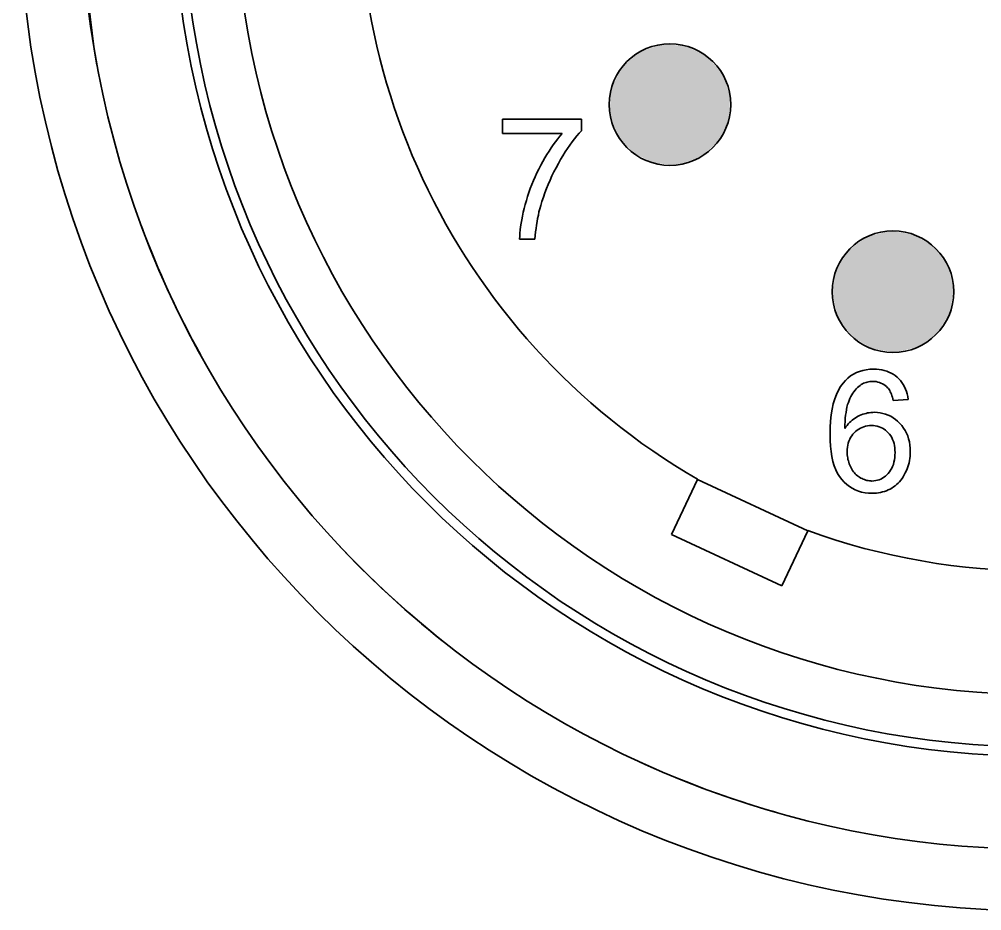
# Model space of a CAD drawing. Extents: x 23 to 417, y 3 to 294.
# Drawn here: x 357.6 to 367.88, y 87.54 to 97.07 of the extents above; entities that cross this region are included whole.
import ezdxf

# ---------------------------------------------------------------- set-up
doc = ezdxf.new("R2010")
doc.units = 0
doc.layers.get('0').update_dxf_attribs({"lineweight": 13})

# ---------------------------------------------------------------- blocks, each defined once
blk = doc.blocks.new('BLOCK2370')
at = {"color": 7, "lineweight": 5}
for points in [[(133.303, 26.603), (132.549, 27.631), (133.046, 27.653), (132.796, 27.691)], [(133.303, 26.603), (132.213, 27.264), (132.549, 27.631), (132.345, 27.481)], [(133.303, 26.603), (133.046, 27.653), (133.413, 27.316), (133.263, 27.521)], [(133.303, 26.603), (133.413, 27.316), (133.435, 26.819), (133.473, 27.07)], [(133.303, 26.603), (132.235, 26.767), (132.213, 27.264), (132.175, 27.013)], [(133.303, 26.603), (132.602, 26.431), (132.235, 26.767), (132.385, 26.562)], [(133.303, 26.603), (133.099, 26.453), (132.602, 26.431), (132.852, 26.392)]]:
    blk.add_solid(points, dxfattribs=at)
blk = doc.blocks.new('BLOCK2372')
at = {"color": 7, "lineweight": 5}
for points in [[(130.525, 28.398), (130.115, 29.605), (130.608, 29.67), (130.355, 29.687)], [(130.525, 28.398), (130.608, 29.67), (131.003, 29.367), (130.836, 29.558)], [(130.525, 28.398), (129.812, 29.211), (130.115, 29.605), (129.924, 29.438)], [(130.525, 28.398), (131.003, 29.367), (131.068, 28.874), (131.084, 29.127)], [(130.525, 28.398), (129.877, 28.717), (129.812, 29.211), (129.795, 28.957)], [(130.525, 28.398), (131.068, 28.874), (130.765, 28.479), (130.956, 28.647)], [(130.525, 28.398), (130.272, 28.414), (129.877, 28.717), (130.044, 28.527)]]:
    blk.add_solid(points, dxfattribs=at)

msp = doc.modelspace()

# ---------------------------------------------------------------- linework, layer by layer
at = {"color": 7, "lineweight": 35, "ltscale": 0.003835}
msp.add_line((362.763, 95.851), (362.763, 96.004), dxfattribs=at)
at = {"color": 7, "lineweight": 35, "ltscale": 0.021039}
msp.add_line((362.763, 96.004), (363.605, 96.004), dxfattribs=at)
at = {"color": 7, "lineweight": 35, "ltscale": 0.003104}
msp.add_line((363.605, 96.004), (363.605, 95.88), dxfattribs=at)
at = {"color": 7, "lineweight": 35, "ltscale": 0.015918}
msp.add_line((363.4, 95.851), (362.763, 95.851), dxfattribs=at)
at = {"color": 7, "lineweight": 35, "ltscale": 0.000970642}
msp.add_line((363.328, 95.762), (363.352, 95.793), dxfattribs=at)
at = {"color": 7, "lineweight": 35, "ltscale": 0.000950389}
msp.add_line((363.352, 95.793), (363.376, 95.823), dxfattribs=at)
at = {"color": 7, "lineweight": 35, "ltscale": 0.00093038}
msp.add_line((363.376, 95.823), (363.4, 95.851), dxfattribs=at)
at = {"color": 7, "lineweight": 35, "ltscale": 0.00102}
msp.add_line((363.53, 95.793), (363.506, 95.761), dxfattribs=at)
at = {"color": 7, "lineweight": 35, "ltscale": 0.000986642}
msp.add_line((363.555, 95.824), (363.53, 95.793), dxfattribs=at)
at = {"color": 7, "lineweight": 35, "ltscale": 0.00095401}
msp.add_line((363.58, 95.853), (363.555, 95.824), dxfattribs=at)
at = {"color": 7, "lineweight": 35, "ltscale": 0.000921884}
msp.add_line((363.605, 95.88), (363.58, 95.853), dxfattribs=at)
at = {"color": 7, "lineweight": 35, "ltscale": 0.001036}
msp.add_line((363.259, 95.662), (363.282, 95.697), dxfattribs=at)
at = {"color": 7, "lineweight": 35, "ltscale": 0.001014}
msp.add_line((363.282, 95.697), (363.305, 95.73), dxfattribs=at)
at = {"color": 7, "lineweight": 35, "ltscale": 0.000992328}
msp.add_line((363.305, 95.73), (363.328, 95.762), dxfattribs=at)
at = {"color": 7, "lineweight": 35, "ltscale": 0.001125}
for p, q in [((363.456, 95.69), (363.432, 95.653)), ((363.059, 95.263), (363.075, 95.305))]:
    msp.add_line(p, q, dxfattribs=at)
at = {"color": 7, "lineweight": 35, "ltscale": 0.00109}
msp.add_line((363.481, 95.726), (363.456, 95.69), dxfattribs=at)
at = {"color": 7, "lineweight": 35, "ltscale": 0.001055}
msp.add_line((363.506, 95.761), (363.481, 95.726), dxfattribs=at)
at = {"color": 7, "lineweight": 35, "ltscale": 0.001107}
msp.add_line((363.192, 95.551), (363.214, 95.589), dxfattribs=at)
at = {"color": 7, "lineweight": 35, "ltscale": 0.001083}
msp.add_line((363.214, 95.589), (363.236, 95.626), dxfattribs=at)
at = {"color": 7, "lineweight": 35, "ltscale": 0.00106}
msp.add_line((363.236, 95.626), (363.259, 95.662), dxfattribs=at)
at = {"color": 7, "lineweight": 35, "ltscale": 0.001198}
msp.add_line((363.407, 95.613), (363.383, 95.572), dxfattribs=at)
at = {"color": 7, "lineweight": 35, "ltscale": 0.001161}
msp.add_line((363.432, 95.653), (363.407, 95.613), dxfattribs=at)
at = {"color": 7, "lineweight": 35, "ltscale": 0.001141}
msp.add_line((363.15, 95.47), (363.171, 95.511), dxfattribs=at)
at = {"color": 7, "lineweight": 35, "ltscale": 0.001131}
msp.add_line((363.171, 95.511), (363.192, 95.551), dxfattribs=at)
at = {"color": 7, "lineweight": 35, "ltscale": 0.001242}
msp.add_line((363.335, 95.485), (363.312, 95.441), dxfattribs=at)
at = {"color": 7, "lineweight": 35, "ltscale": 0.001249}
msp.add_line((363.359, 95.529), (363.335, 95.485), dxfattribs=at)
at = {"color": 7, "lineweight": 35, "ltscale": 0.001235}
for p, q in [((363.383, 95.572), (363.359, 95.529)), ((363.312, 95.441), (363.29, 95.397))]:
    msp.add_line(p, q, dxfattribs=at)
at = {"color": 7, "lineweight": 35, "ltscale": 0.00113}
msp.add_line((363.092, 95.347), (363.11, 95.389), dxfattribs=at)
at = {"color": 7, "lineweight": 35, "ltscale": 0.001133}
msp.add_line((363.11, 95.389), (363.129, 95.43), dxfattribs=at)
at = {"color": 7, "lineweight": 35, "ltscale": 0.001136}
msp.add_line((363.129, 95.43), (363.15, 95.47), dxfattribs=at)
at = {"color": 7, "lineweight": 35, "ltscale": 0.001229}
for p, q in [((363.29, 95.397), (363.27, 95.352)), ((366.331, 93.061), (366.352, 93.105))]:
    msp.add_line(p, q, dxfattribs=at)
at = {"color": 7, "lineweight": 35, "ltscale": 0.001127}
msp.add_line((363.075, 95.305), (363.092, 95.347), dxfattribs=at)
at = {"color": 7, "lineweight": 35, "ltscale": 0.001218}
msp.add_line((363.25, 95.307), (363.232, 95.262), dxfattribs=at)
at = {"color": 7, "lineweight": 35, "ltscale": 0.001223}
msp.add_line((363.27, 95.352), (363.25, 95.307), dxfattribs=at)
at = {"color": 7, "lineweight": 35, "ltscale": 0.001123}
for p, q in [((363.017, 95.135), (363.03, 95.178)), ((363.03, 95.178), (363.044, 95.221))]:
    msp.add_line(p, q, dxfattribs=at)
at = {"color": 7, "lineweight": 35, "ltscale": 0.001124}
for p, q in [((363.044, 95.221), (363.059, 95.263)), ((363.005, 95.092), (363.017, 95.135))]:
    msp.add_line(p, q, dxfattribs=at)
at = {"color": 7, "lineweight": 35, "ltscale": 0.00121}
msp.add_line((363.215, 95.216), (363.199, 95.171), dxfattribs=at)
at = {"color": 7, "lineweight": 35, "ltscale": 0.001214}
msp.add_line((363.232, 95.262), (363.215, 95.216), dxfattribs=at)
at = {"color": 7, "lineweight": 35, "ltscale": 0.001105}
msp.add_line((362.994, 95.049), (363.005, 95.092), dxfattribs=at)
at = {"color": 7, "lineweight": 35, "ltscale": 0.000855488}
msp.add_line((363.17, 95.079), (363.161, 95.046), dxfattribs=at)
at = {"color": 7, "lineweight": 35, "ltscale": 0.001205}
msp.add_line((363.184, 95.125), (363.17, 95.079), dxfattribs=at)
at = {"color": 7, "lineweight": 35, "ltscale": 0.001207}
msp.add_line((363.199, 95.171), (363.184, 95.125), dxfattribs=at)
at = {"color": 7, "lineweight": 35, "ltscale": 0.000993072}
msp.add_line((362.968, 94.928), (362.976, 94.967), dxfattribs=at)
at = {"color": 7, "lineweight": 35, "ltscale": 0.00103}
msp.add_line((362.976, 94.967), (362.984, 95.008), dxfattribs=at)
at = {"color": 7, "lineweight": 35, "ltscale": 0.001067}
msp.add_line((362.984, 95.008), (362.994, 95.049), dxfattribs=at)
at = {"color": 7, "lineweight": 35, "ltscale": 0.000888438}
msp.add_line((363.145, 94.978), (363.137, 94.943), dxfattribs=at)
at = {"color": 7, "lineweight": 35, "ltscale": 0.000876738}
msp.add_line((363.152, 95.012), (363.145, 94.978), dxfattribs=at)
at = {"color": 7, "lineweight": 35, "ltscale": 0.000865755}
msp.add_line((363.161, 95.046), (363.152, 95.012), dxfattribs=at)
at = {"color": 7, "lineweight": 35, "ltscale": 0.000920748}
msp.add_line((362.956, 94.854), (362.961, 94.891), dxfattribs=at)
at = {"color": 7, "lineweight": 35, "ltscale": 0.000956997}
msp.add_line((362.961, 94.891), (362.968, 94.928), dxfattribs=at)
at = {"color": 7, "lineweight": 35, "ltscale": 0.000925668}
msp.add_line((363.125, 94.872), (363.12, 94.835), dxfattribs=at)
at = {"color": 7, "lineweight": 35, "ltscale": 0.000912626}
msp.add_line((363.131, 94.908), (363.125, 94.872), dxfattribs=at)
at = {"color": 7, "lineweight": 35, "ltscale": 0.000900354}
msp.add_line((363.137, 94.943), (363.131, 94.908), dxfattribs=at)
at = {"color": 7, "lineweight": 35, "ltscale": 0.0008166}
msp.add_line((362.946, 94.753), (362.948, 94.785), dxfattribs=at)
at = {"color": 7, "lineweight": 35, "ltscale": 0.000850909}
msp.add_line((362.948, 94.785), (362.951, 94.819), dxfattribs=at)
at = {"color": 7, "lineweight": 35, "ltscale": 0.000885607}
msp.add_line((362.951, 94.819), (362.956, 94.854), dxfattribs=at)
at = {"color": 7, "lineweight": 35, "ltscale": 0.000952145}
msp.add_line((363.116, 94.798), (363.112, 94.76), dxfattribs=at)
at = {"color": 7, "lineweight": 35, "ltscale": 0.000938807}
msp.add_line((363.12, 94.835), (363.116, 94.798), dxfattribs=at)
at = {"color": 7, "lineweight": 35, "ltscale": 0.000783547}
msp.add_line((362.945, 94.721), (362.946, 94.753), dxfattribs=at)
at = {"color": 7, "lineweight": 35, "ltscale": 0.004101}
msp.add_line((363.109, 94.721), (362.945, 94.721), dxfattribs=at)
at = {"color": 7, "lineweight": 35, "ltscale": 0.000966017}
msp.add_line((363.112, 94.76), (363.109, 94.721), dxfattribs=at)
at = {"color": 7, "lineweight": 35, "ltscale": 0.000942026}
msp.add_line((366.613, 93.317), (366.65, 93.325), dxfattribs=at)
at = {"color": 7, "lineweight": 35, "ltscale": 0.000971455}
msp.add_line((366.65, 93.325), (366.689, 93.329), dxfattribs=at)
at = {"color": 7, "lineweight": 35, "ltscale": 0.001008}
msp.add_line((366.689, 93.329), (366.729, 93.331), dxfattribs=at)
at = {"color": 7, "lineweight": 35, "ltscale": 0.000754074}
msp.add_line((366.729, 93.331), (366.759, 93.33), dxfattribs=at)
at = {"color": 7, "lineweight": 35, "ltscale": 0.000727904}
msp.add_line((366.759, 93.33), (366.788, 93.327), dxfattribs=at)
at = {"color": 7, "lineweight": 35, "ltscale": 0.000706473}
msp.add_line((366.788, 93.327), (366.816, 93.323), dxfattribs=at)
at = {"color": 7, "lineweight": 35, "ltscale": 0.000686234}
msp.add_line((366.816, 93.323), (366.843, 93.317), dxfattribs=at)
at = {"color": 7, "lineweight": 35, "ltscale": 0.000922257}
msp.add_line((366.427, 93.21), (366.454, 93.235), dxfattribs=at)
at = {"color": 7, "lineweight": 35, "ltscale": 0.000905737}
msp.add_line((366.454, 93.235), (366.483, 93.258), dxfattribs=at)
at = {"color": 7, "lineweight": 35, "ltscale": 0.00089689}
msp.add_line((366.483, 93.258), (366.513, 93.277), dxfattribs=at)
at = {"color": 7, "lineweight": 35, "ltscale": 0.000895612}
msp.add_line((366.513, 93.277), (366.545, 93.293), dxfattribs=at)
at = {"color": 7, "lineweight": 35, "ltscale": 0.000903575}
msp.add_line((366.545, 93.293), (366.578, 93.307), dxfattribs=at)
at = {"color": 7, "lineweight": 35, "ltscale": 0.000919361}
msp.add_line((366.578, 93.307), (366.613, 93.317), dxfattribs=at)
at = {"color": 7, "lineweight": 35, "ltscale": 0.00067119}
msp.add_line((366.843, 93.317), (366.869, 93.309), dxfattribs=at)
at = {"color": 7, "lineweight": 35, "ltscale": 0.000658856}
msp.add_line((366.869, 93.309), (366.893, 93.3), dxfattribs=at)
at = {"color": 7, "lineweight": 35, "ltscale": 0.00064948}
msp.add_line((366.893, 93.3), (366.917, 93.289), dxfattribs=at)
at = {"color": 7, "lineweight": 35, "ltscale": 0.000645614}
msp.add_line((366.917, 93.289), (366.939, 93.276), dxfattribs=at)
at = {"color": 7, "lineweight": 35, "ltscale": 0.000645126}
msp.add_line((366.939, 93.276), (366.96, 93.261), dxfattribs=at)
at = {"color": 7, "lineweight": 35, "ltscale": 0.000648718}
msp.add_line((366.96, 93.261), (366.981, 93.245), dxfattribs=at)
at = {"color": 7, "lineweight": 35, "ltscale": 0.000648236}
msp.add_line((366.981, 93.245), (366.999, 93.227), dxfattribs=at)
at = {"color": 7, "lineweight": 35, "ltscale": 0.000645054}
msp.add_line((366.999, 93.227), (367.017, 93.208), dxfattribs=at)
at = {"color": 7, "lineweight": 35, "ltscale": 0.001171}
msp.add_line((366.352, 93.105), (366.376, 93.145), dxfattribs=at)
at = {"color": 7, "lineweight": 35, "ltscale": 0.001122}
msp.add_line((366.376, 93.145), (366.402, 93.182), dxfattribs=at)
at = {"color": 7, "lineweight": 35, "ltscale": 0.000946691}
msp.add_line((366.402, 93.182), (366.427, 93.21), dxfattribs=at)
at = {"color": 7, "lineweight": 35, "ltscale": 0.000485194}
msp.add_line((366.543, 93.119), (366.53, 93.105), dxfattribs=at)
at = {"color": 7, "lineweight": 35, "ltscale": 0.00047688}
msp.add_line((366.557, 93.133), (366.543, 93.119), dxfattribs=at)
at = {"color": 7, "lineweight": 35, "ltscale": 0.000471459}
msp.add_line((366.571, 93.145), (366.557, 93.133), dxfattribs=at)
at = {"color": 7, "lineweight": 35, "ltscale": 0.000467834}
msp.add_line((366.586, 93.157), (366.571, 93.145), dxfattribs=at)
at = {"color": 7, "lineweight": 35, "ltscale": 0.000355748}
msp.add_line((366.597, 93.165), (366.586, 93.157), dxfattribs=at)
at = {"color": 7, "lineweight": 35, "ltscale": 0.000352492}
msp.add_line((366.609, 93.172), (366.597, 93.165), dxfattribs=at)
at = {"color": 7, "lineweight": 35, "ltscale": 0.000350007}
msp.add_line((366.622, 93.179), (366.609, 93.172), dxfattribs=at)
at = {"color": 7, "lineweight": 35, "ltscale": 0.000349877}
msp.add_line((366.635, 93.184), (366.622, 93.179), dxfattribs=at)
at = {"color": 7, "lineweight": 35, "ltscale": 0.000349438}
msp.add_line((366.648, 93.189), (366.635, 93.184), dxfattribs=at)
at = {"color": 7, "lineweight": 35, "ltscale": 0.000353417}
msp.add_line((366.661, 93.193), (366.648, 93.189), dxfattribs=at)
at = {"color": 7, "lineweight": 35, "ltscale": 0.000356}
msp.add_line((366.675, 93.196), (366.661, 93.193), dxfattribs=at)
at = {"color": 7, "lineweight": 35, "ltscale": 0.000361932}
msp.add_line((366.69, 93.198), (366.675, 93.196), dxfattribs=at)
at = {"color": 7, "lineweight": 35, "ltscale": 0.000369372}
msp.add_line((366.704, 93.199), (366.69, 93.198), dxfattribs=at)
at = {"color": 7, "lineweight": 35, "ltscale": 0.000376072}
msp.add_line((366.719, 93.199), (366.704, 93.199), dxfattribs=at)
at = {"color": 7, "lineweight": 35, "ltscale": 0.000467427}
msp.add_line((366.738, 93.199), (366.719, 93.199), dxfattribs=at)
at = {"color": 7, "lineweight": 35, "ltscale": 0.000455201}
msp.add_line((366.756, 93.197), (366.738, 93.199), dxfattribs=at)
at = {"color": 7, "lineweight": 35, "ltscale": 0.000444664}
msp.add_line((366.774, 93.193), (366.756, 93.197), dxfattribs=at)
at = {"color": 7, "lineweight": 35, "ltscale": 0.000438146}
msp.add_line((366.791, 93.189), (366.774, 93.193), dxfattribs=at)
at = {"color": 7, "lineweight": 35, "ltscale": 0.000434727}
msp.add_line((366.807, 93.182), (366.791, 93.189), dxfattribs=at)
at = {"color": 7, "lineweight": 35, "ltscale": 0.000434326}
msp.add_line((366.823, 93.175), (366.807, 93.182), dxfattribs=at)
at = {"color": 7, "lineweight": 35, "ltscale": 0.000436642}
msp.add_line((366.838, 93.166), (366.823, 93.175), dxfattribs=at)
at = {"color": 7, "lineweight": 35, "ltscale": 0.000443314}
msp.add_line((366.852, 93.156), (366.838, 93.166), dxfattribs=at)
at = {"color": 7, "lineweight": 35, "ltscale": 0.000451662}
msp.add_line((366.866, 93.144), (366.852, 93.156), dxfattribs=at)
at = {"color": 7, "lineweight": 35, "ltscale": 0.000463575}
msp.add_line((366.879, 93.131), (366.866, 93.144), dxfattribs=at)
at = {"color": 7, "lineweight": 35, "ltscale": 0.000295276}
msp.add_line((366.887, 93.122), (366.879, 93.131), dxfattribs=at)
at = {"color": 7, "lineweight": 35, "ltscale": 0.000310076}
msp.add_line((366.894, 93.112), (366.887, 93.122), dxfattribs=at)
at = {"color": 7, "lineweight": 35, "ltscale": 0.000644939}
msp.add_line((367.017, 93.208), (367.032, 93.187), dxfattribs=at)
at = {"color": 7, "lineweight": 35, "ltscale": 0.000648432}
msp.add_line((367.032, 93.187), (367.046, 93.165), dxfattribs=at)
at = {"color": 7, "lineweight": 35, "ltscale": 0.000657251}
msp.add_line((367.046, 93.165), (367.059, 93.142), dxfattribs=at)
at = {"color": 7, "lineweight": 35, "ltscale": 0.000669891}
msp.add_line((367.059, 93.142), (367.07, 93.118), dxfattribs=at)
at = {"color": 7, "lineweight": 35, "ltscale": 0.000684817}
msp.add_line((367.07, 93.118), (367.079, 93.092), dxfattribs=at)
at = {"color": 7, "lineweight": 35, "ltscale": 0.001373}
msp.add_line((366.298, 92.959), (366.313, 93.012), dxfattribs=at)
at = {"color": 7, "lineweight": 35, "ltscale": 0.001298}
msp.add_line((366.313, 93.012), (366.331, 93.061), dxfattribs=at)
at = {"color": 7, "lineweight": 35, "ltscale": 0.000561814}
msp.add_line((366.476, 93.017), (366.467, 92.996), dxfattribs=at)
at = {"color": 7, "lineweight": 35, "ltscale": 0.000546041}
msp.add_line((366.485, 93.037), (366.476, 93.017), dxfattribs=at)
at = {"color": 7, "lineweight": 35, "ltscale": 0.000530994}
msp.add_line((366.496, 93.055), (366.485, 93.037), dxfattribs=at)
at = {"color": 7, "lineweight": 35, "ltscale": 0.000517137}
msp.add_line((366.507, 93.073), (366.496, 93.055), dxfattribs=at)
at = {"color": 7, "lineweight": 35, "ltscale": 0.000504732}
msp.add_line((366.518, 93.089), (366.507, 93.073), dxfattribs=at)
at = {"color": 7, "lineweight": 35, "ltscale": 0.00049408}
msp.add_line((366.53, 93.105), (366.518, 93.089), dxfattribs=at)
at = {"color": 7, "lineweight": 35, "ltscale": 0.000327085}
msp.add_line((366.901, 93.101), (366.894, 93.112), dxfattribs=at)
at = {"color": 7, "lineweight": 35, "ltscale": 0.000344361}
msp.add_line((366.907, 93.089), (366.901, 93.101), dxfattribs=at)
at = {"color": 7, "lineweight": 35, "ltscale": 0.000362921}
msp.add_line((366.914, 93.076), (366.907, 93.089), dxfattribs=at)
at = {"color": 7, "lineweight": 35, "ltscale": 0.000383763}
msp.add_line((366.92, 93.062), (366.914, 93.076), dxfattribs=at)
at = {"color": 7, "lineweight": 35, "ltscale": 0.000404104}
msp.add_line((366.925, 93.046), (366.92, 93.062), dxfattribs=at)
at = {"color": 7, "lineweight": 35, "ltscale": 0.000425366}
msp.add_line((366.93, 93.03), (366.925, 93.046), dxfattribs=at)
at = {"color": 7, "lineweight": 35, "ltscale": 0.000447812}
msp.add_line((366.935, 93.013), (366.93, 93.03), dxfattribs=at)
at = {"color": 7, "lineweight": 35, "ltscale": 0.000470543}
msp.add_line((366.939, 92.995), (366.935, 93.013), dxfattribs=at)
at = {"color": 7, "lineweight": 35, "ltscale": 0.000703609}
msp.add_line((367.079, 93.092), (367.087, 93.065), dxfattribs=at)
at = {"color": 7, "lineweight": 35, "ltscale": 0.00072626}
msp.add_line((367.087, 93.065), (367.093, 93.037), dxfattribs=at)
at = {"color": 7, "lineweight": 35, "ltscale": 0.000751052}
msp.add_line((367.093, 93.037), (367.098, 93.007), dxfattribs=at)
at = {"color": 7, "lineweight": 35, "ltscale": 0.001455}
msp.add_line((366.285, 92.902), (366.298, 92.959), dxfattribs=at)
at = {"color": 7, "lineweight": 35, "ltscale": 0.0006993}
msp.add_line((366.444, 92.925), (366.439, 92.898), dxfattribs=at)
at = {"color": 7, "lineweight": 35, "ltscale": 0.000660357}
msp.add_line((366.451, 92.951), (366.444, 92.925), dxfattribs=at)
at = {"color": 7, "lineweight": 35, "ltscale": 0.000623632}
msp.add_line((366.459, 92.974), (366.451, 92.951), dxfattribs=at)
at = {"color": 7, "lineweight": 35, "ltscale": 0.000587389}
msp.add_line((366.467, 92.996), (366.459, 92.974), dxfattribs=at)
at = {"color": 7, "lineweight": 35, "ltscale": 0.00398}
msp.add_line((367.098, 93.007), (366.939, 92.995), dxfattribs=at)
at = {"color": 7, "lineweight": 35, "ltscale": 0.001636}
msp.add_line((366.268, 92.776), (366.275, 92.841), dxfattribs=at)
at = {"color": 7, "lineweight": 35, "ltscale": 0.001544}
msp.add_line((366.275, 92.841), (366.285, 92.902), dxfattribs=at)
at = {"color": 7, "lineweight": 35, "ltscale": 0.000822868}
msp.add_line((366.43, 92.838), (366.426, 92.805), dxfattribs=at)
at = {"color": 7, "lineweight": 35, "ltscale": 0.000780349}
msp.add_line((366.434, 92.868), (366.43, 92.838), dxfattribs=at)
at = {"color": 7, "lineweight": 35, "ltscale": 0.000739919}
msp.add_line((366.439, 92.898), (366.434, 92.868), dxfattribs=at)
at = {"color": 7, "lineweight": 35, "ltscale": 0.000469698}
msp.add_line((366.515, 92.797), (366.53, 92.807), dxfattribs=at)
at = {"color": 7, "lineweight": 35, "ltscale": 0.0004673}
msp.add_line((366.53, 92.807), (366.546, 92.817), dxfattribs=at)
at = {"color": 7, "lineweight": 35, "ltscale": 0.000467804}
msp.add_line((366.546, 92.817), (366.563, 92.826), dxfattribs=at)
at = {"color": 7, "lineweight": 35, "ltscale": 0.000464699}
msp.add_line((366.563, 92.826), (366.579, 92.834), dxfattribs=at)
at = {"color": 7, "lineweight": 35, "ltscale": 0.000460561}
msp.add_line((366.579, 92.834), (366.596, 92.841), dxfattribs=at)
at = {"color": 7, "lineweight": 35, "ltscale": 0.000455376}
msp.add_line((366.596, 92.841), (366.613, 92.848), dxfattribs=at)
at = {"color": 7, "lineweight": 35, "ltscale": 0.00045216}
msp.add_line((366.613, 92.848), (366.63, 92.853), dxfattribs=at)
at = {"color": 7, "lineweight": 35, "ltscale": 0.000449884}
msp.add_line((366.63, 92.853), (366.648, 92.858), dxfattribs=at)
at = {"color": 7, "lineweight": 35, "ltscale": 0.000449704}
msp.add_line((366.648, 92.858), (366.665, 92.862), dxfattribs=at)
at = {"color": 7, "lineweight": 35, "ltscale": 0.000448569}
msp.add_line((366.665, 92.862), (366.683, 92.865), dxfattribs=at)
at = {"color": 7, "lineweight": 35, "ltscale": 0.000450489}
msp.add_line((366.683, 92.865), (366.701, 92.867), dxfattribs=at)
at = {"color": 7, "lineweight": 35, "ltscale": 0.000451406}
msp.add_line((366.701, 92.867), (366.719, 92.868), dxfattribs=at)
at = {"color": 7, "lineweight": 35, "ltscale": 0.000454372}
msp.add_line((366.719, 92.868), (366.737, 92.869), dxfattribs=at)
at = {"color": 7, "lineweight": 35, "ltscale": 0.000787044}
msp.add_line((366.737, 92.869), (366.769, 92.868), dxfattribs=at)
at = {"color": 7, "lineweight": 35, "ltscale": 0.000767745}
msp.add_line((366.769, 92.868), (366.799, 92.864), dxfattribs=at)
at = {"color": 7, "lineweight": 35, "ltscale": 0.00075345}
msp.add_line((366.799, 92.864), (366.829, 92.858), dxfattribs=at)
at = {"color": 7, "lineweight": 35, "ltscale": 0.000743994}
msp.add_line((366.829, 92.858), (366.857, 92.85), dxfattribs=at)
at = {"color": 7, "lineweight": 35, "ltscale": 0.000740117}
msp.add_line((366.857, 92.85), (366.885, 92.839), dxfattribs=at)
at = {"color": 7, "lineweight": 35, "ltscale": 0.000741664}
msp.add_line((366.885, 92.839), (366.912, 92.826), dxfattribs=at)
at = {"color": 7, "lineweight": 35, "ltscale": 0.000748446}
msp.add_line((366.912, 92.826), (366.937, 92.811), dxfattribs=at)
at = {"color": 7, "lineweight": 35, "ltscale": 0.000760384}
msp.add_line((366.937, 92.811), (366.962, 92.793), dxfattribs=at)
at = {"color": 7, "lineweight": 35, "ltscale": 0.001833}
msp.add_line((366.263, 92.634), (366.264, 92.707), dxfattribs=at)
at = {"color": 7, "lineweight": 35, "ltscale": 0.001733}
msp.add_line((366.264, 92.707), (366.268, 92.776), dxfattribs=at)
at = {"color": 7, "lineweight": 35, "ltscale": 0.000909371}
msp.add_line((366.424, 92.77), (366.422, 92.734), dxfattribs=at)
at = {"color": 7, "lineweight": 35, "ltscale": 0.000953334}
msp.add_line((366.422, 92.734), (366.422, 92.696), dxfattribs=at)
at = {"color": 7, "lineweight": 35, "ltscale": 0.000519527}
msp.add_line((366.422, 92.696), (366.433, 92.713), dxfattribs=at)
at = {"color": 7, "lineweight": 35, "ltscale": 0.000865511}
msp.add_line((366.426, 92.805), (366.424, 92.77), dxfattribs=at)
at = {"color": 7, "lineweight": 35, "ltscale": 0.000508226}
msp.add_line((366.433, 92.713), (366.446, 92.729), dxfattribs=at)
at = {"color": 7, "lineweight": 35, "ltscale": 0.000498825}
msp.add_line((366.446, 92.729), (366.458, 92.744), dxfattribs=at)
at = {"color": 7, "lineweight": 35, "ltscale": 0.000490596}
msp.add_line((366.458, 92.744), (366.472, 92.759), dxfattribs=at)
at = {"color": 7, "lineweight": 35, "ltscale": 0.000483262}
msp.add_line((366.472, 92.759), (366.486, 92.772), dxfattribs=at)
at = {"color": 7, "lineweight": 35, "ltscale": 0.000477233}
msp.add_line((366.486, 92.772), (366.5, 92.785), dxfattribs=at)
at = {"color": 7, "lineweight": 35, "ltscale": 0.000472907}
msp.add_line((366.5, 92.785), (366.515, 92.797), dxfattribs=at)
at = {"color": 7, "lineweight": 35, "ltscale": 0.000499343}
msp.add_line((366.605, 92.708), (366.587, 92.7), dxfattribs=at)
at = {"color": 7, "lineweight": 35, "ltscale": 0.000498672}
msp.add_line((366.624, 92.715), (366.605, 92.708), dxfattribs=at)
at = {"color": 7, "lineweight": 35, "ltscale": 0.000501633}
msp.add_line((366.643, 92.721), (366.624, 92.715), dxfattribs=at)
at = {"color": 7, "lineweight": 35, "ltscale": 0.000509246}
msp.add_line((366.663, 92.725), (366.643, 92.721), dxfattribs=at)
at = {"color": 7, "lineweight": 35, "ltscale": 0.000519996}
msp.add_line((366.684, 92.727), (366.663, 92.725), dxfattribs=at)
at = {"color": 7, "lineweight": 35, "ltscale": 0.000532979}
msp.add_line((366.705, 92.728), (366.684, 92.727), dxfattribs=at)
at = {"color": 7, "lineweight": 35, "ltscale": 0.000535934}
msp.add_line((366.727, 92.727), (366.705, 92.728), dxfattribs=at)
at = {"color": 7, "lineweight": 35, "ltscale": 0.000520997}
msp.add_line((366.747, 92.725), (366.727, 92.727), dxfattribs=at)
at = {"color": 7, "lineweight": 35, "ltscale": 0.000508257}
msp.add_line((366.767, 92.721), (366.747, 92.725), dxfattribs=at)
at = {"color": 7, "lineweight": 35, "ltscale": 0.000498754}
msp.add_line((366.787, 92.715), (366.767, 92.721), dxfattribs=at)
at = {"color": 7, "lineweight": 35, "ltscale": 0.000493136}
msp.add_line((366.805, 92.708), (366.787, 92.715), dxfattribs=at)
at = {"color": 7, "lineweight": 35, "ltscale": 0.000492158}
msp.add_line((366.823, 92.7), (366.805, 92.708), dxfattribs=at)
at = {"color": 7, "lineweight": 35, "ltscale": 0.000778378}
msp.add_line((366.962, 92.793), (366.986, 92.774), dxfattribs=at)
at = {"color": 7, "lineweight": 35, "ltscale": 0.000799568}
msp.add_line((366.986, 92.774), (367.009, 92.751), dxfattribs=at)
at = {"color": 7, "lineweight": 35, "ltscale": 0.000806333}
msp.add_line((367.009, 92.751), (367.03, 92.727), dxfattribs=at)
at = {"color": 7, "lineweight": 35, "ltscale": 0.000797028}
msp.add_line((367.03, 92.727), (367.049, 92.701), dxfattribs=at)
at = {"color": 7, "lineweight": 35, "ltscale": 0.001638}
msp.add_line((366.264, 92.568), (366.263, 92.634), dxfattribs=at)
at = {"color": 7, "lineweight": 35, "ltscale": 0.000529972}
msp.add_line((366.495, 92.617), (366.483, 92.599), dxfattribs=at)
at = {"color": 7, "lineweight": 35, "ltscale": 0.000531411}
msp.add_line((366.507, 92.634), (366.495, 92.617), dxfattribs=at)
at = {"color": 7, "lineweight": 35, "ltscale": 0.000536997}
msp.add_line((366.522, 92.65), (366.507, 92.634), dxfattribs=at)
at = {"color": 7, "lineweight": 35, "ltscale": 0.000532779}
msp.add_line((366.537, 92.665), (366.522, 92.65), dxfattribs=at)
at = {"color": 7, "lineweight": 35, "ltscale": 0.000519702}
msp.add_line((366.553, 92.678), (366.537, 92.665), dxfattribs=at)
at = {"color": 7, "lineweight": 35, "ltscale": 0.000509016}
msp.add_line((366.57, 92.69), (366.553, 92.678), dxfattribs=at)
at = {"color": 7, "lineweight": 35, "ltscale": 0.000502196}
msp.add_line((366.587, 92.7), (366.57, 92.69), dxfattribs=at)
at = {"color": 7, "lineweight": 35, "ltscale": 0.000493646}
msp.add_line((366.84, 92.69), (366.823, 92.7), dxfattribs=at)
at = {"color": 7, "lineweight": 35, "ltscale": 0.000499304}
msp.add_line((366.856, 92.678), (366.84, 92.69), dxfattribs=at)
at = {"color": 7, "lineweight": 35, "ltscale": 0.000508285}
msp.add_line((366.871, 92.665), (366.856, 92.678), dxfattribs=at)
at = {"color": 7, "lineweight": 35, "ltscale": 0.000521438}
msp.add_line((366.886, 92.65), (366.871, 92.665), dxfattribs=at)
at = {"color": 7, "lineweight": 35, "ltscale": 0.000527411}
msp.add_line((366.9, 92.634), (366.886, 92.65), dxfattribs=at)
at = {"color": 7, "lineweight": 35, "ltscale": 0.000527668}
msp.add_line((366.912, 92.617), (366.9, 92.634), dxfattribs=at)
at = {"color": 7, "lineweight": 35, "ltscale": 0.000533027}
msp.add_line((366.923, 92.598), (366.912, 92.617), dxfattribs=at)
at = {"color": 7, "lineweight": 35, "ltscale": 0.000793971}
msp.add_line((367.049, 92.701), (367.066, 92.674), dxfattribs=at)
at = {"color": 7, "lineweight": 35, "ltscale": 0.000796245}
msp.add_line((367.066, 92.674), (367.081, 92.646), dxfattribs=at)
at = {"color": 7, "lineweight": 35, "ltscale": 0.000803448}
msp.add_line((367.081, 92.646), (367.093, 92.617), dxfattribs=at)
at = {"color": 7, "lineweight": 35, "ltscale": 0.000816453}
msp.add_line((367.093, 92.617), (367.103, 92.585), dxfattribs=at)
at = {"color": 7, "lineweight": 35, "ltscale": 0.001545}
msp.add_line((366.268, 92.507), (366.264, 92.568), dxfattribs=at)
at = {"color": 7, "lineweight": 35, "ltscale": 0.001456}
msp.add_line((366.274, 92.449), (366.268, 92.507), dxfattribs=at)
at = {"color": 7, "lineweight": 35, "ltscale": 0.000577046}
msp.add_line((366.453, 92.518), (366.449, 92.495), dxfattribs=at)
at = {"color": 7, "lineweight": 35, "ltscale": 0.000560731}
msp.add_line((366.458, 92.54), (366.453, 92.518), dxfattribs=at)
at = {"color": 7, "lineweight": 35, "ltscale": 0.000547634}
msp.add_line((366.465, 92.56), (366.458, 92.54), dxfattribs=at)
at = {"color": 7, "lineweight": 35, "ltscale": 0.000538408}
msp.add_line((366.474, 92.58), (366.465, 92.56), dxfattribs=at)
at = {"color": 7, "lineweight": 35, "ltscale": 0.000532337}
msp.add_line((366.483, 92.599), (366.474, 92.58), dxfattribs=at)
at = {"color": 7, "lineweight": 35, "ltscale": 0.000540755}
msp.add_line((366.932, 92.579), (366.923, 92.598), dxfattribs=at)
at = {"color": 7, "lineweight": 35, "ltscale": 0.00055316}
msp.add_line((366.94, 92.558), (366.932, 92.579), dxfattribs=at)
at = {"color": 7, "lineweight": 35, "ltscale": 0.000568471}
msp.add_line((366.947, 92.536), (366.94, 92.558), dxfattribs=at)
at = {"color": 7, "lineweight": 35, "ltscale": 0.000587446}
msp.add_line((366.952, 92.513), (366.947, 92.536), dxfattribs=at)
at = {"color": 7, "lineweight": 35, "ltscale": 0.000609244}
msp.add_line((366.955, 92.489), (366.952, 92.513), dxfattribs=at)
at = {"color": 7, "lineweight": 35, "ltscale": 0.000834257}
msp.add_line((367.103, 92.585), (367.111, 92.553), dxfattribs=at)
at = {"color": 7, "lineweight": 35, "ltscale": 0.000856686}
msp.add_line((367.111, 92.553), (367.117, 92.519), dxfattribs=at)
at = {"color": 7, "lineweight": 35, "ltscale": 0.000883773}
msp.add_line((367.117, 92.519), (367.12, 92.484), dxfattribs=at)
at = {"color": 7, "lineweight": 35, "ltscale": 0.00137}
msp.add_line((366.283, 92.395), (366.274, 92.449), dxfattribs=at)
at = {"color": 7, "lineweight": 35, "ltscale": 0.001288}
msp.add_line((366.294, 92.344), (366.283, 92.395), dxfattribs=at)
at = {"color": 7, "lineweight": 35, "ltscale": 0.000618176}
msp.add_line((366.447, 92.471), (366.446, 92.447), dxfattribs=at)
at = {"color": 7, "lineweight": 35, "ltscale": 0.000410734}
msp.add_line((366.446, 92.447), (366.447, 92.43), dxfattribs=at)
at = {"color": 7, "lineweight": 35, "ltscale": 0.000595815}
msp.add_line((366.449, 92.495), (366.447, 92.471), dxfattribs=at)
at = {"color": 7, "lineweight": 35, "ltscale": 0.000407458}
msp.add_line((366.447, 92.43), (366.448, 92.414), dxfattribs=at)
at = {"color": 7, "lineweight": 35, "ltscale": 0.000406003}
msp.add_line((366.448, 92.414), (366.449, 92.398), dxfattribs=at)
at = {"color": 7, "lineweight": 35, "ltscale": 0.000404419}
msp.add_line((366.449, 92.398), (366.452, 92.382), dxfattribs=at)
at = {"color": 7, "lineweight": 35, "ltscale": 0.000633095}
msp.add_line((366.957, 92.464), (366.955, 92.489), dxfattribs=at)
at = {"color": 7, "lineweight": 35, "ltscale": 0.000658861}
msp.add_line((366.955, 92.384), (366.957, 92.41), dxfattribs=at)
at = {"color": 7, "lineweight": 35, "ltscale": 0.000660284}
msp.add_line((366.958, 92.438), (366.957, 92.464), dxfattribs=at)
at = {"color": 7, "lineweight": 35, "ltscale": 0.00068608}
msp.add_line((366.957, 92.41), (366.958, 92.438), dxfattribs=at)
at = {"color": 7, "lineweight": 35, "ltscale": 0.000593862}
msp.add_line((367.119, 92.399), (367.116, 92.376), dxfattribs=at)
at = {"color": 7, "lineweight": 35, "ltscale": 0.000600353}
msp.add_line((367.121, 92.423), (367.119, 92.399), dxfattribs=at)
at = {"color": 7, "lineweight": 35, "ltscale": 0.000914387}
msp.add_line((367.12, 92.484), (367.121, 92.447), dxfattribs=at)
at = {"color": 7, "lineweight": 35, "ltscale": 0.000607627}
msp.add_line((367.121, 92.447), (367.121, 92.423), dxfattribs=at)
at = {"color": 7, "lineweight": 35, "ltscale": 0.001212}
msp.add_line((366.308, 92.298), (366.294, 92.344), dxfattribs=at)
at = {"color": 7, "lineweight": 35, "ltscale": 0.001142}
msp.add_line((366.324, 92.255), (366.308, 92.298), dxfattribs=at)
at = {"color": 7, "lineweight": 35, "ltscale": 0.000404582}
msp.add_line((366.452, 92.382), (366.455, 92.366), dxfattribs=at)
at = {"color": 7, "lineweight": 35, "ltscale": 0.000404372}
msp.add_line((366.455, 92.366), (366.459, 92.35), dxfattribs=at)
at = {"color": 7, "lineweight": 35, "ltscale": 0.000405655}
msp.add_line((366.459, 92.35), (366.464, 92.335), dxfattribs=at)
at = {"color": 7, "lineweight": 35, "ltscale": 0.000407412}
msp.add_line((366.464, 92.335), (366.469, 92.319), dxfattribs=at)
at = {"color": 7, "lineweight": 35, "ltscale": 0.000409836}
msp.add_line((366.469, 92.319), (366.475, 92.304), dxfattribs=at)
at = {"color": 7, "lineweight": 35, "ltscale": 0.000413877}
msp.add_line((366.475, 92.304), (366.481, 92.289), dxfattribs=at)
at = {"color": 7, "lineweight": 35, "ltscale": 0.000575535}
msp.add_line((366.932, 92.291), (366.94, 92.312), dxfattribs=at)
at = {"color": 7, "lineweight": 35, "ltscale": 0.000591885}
msp.add_line((366.94, 92.312), (366.946, 92.335), dxfattribs=at)
at = {"color": 7, "lineweight": 35, "ltscale": 0.000611389}
msp.add_line((366.946, 92.335), (366.951, 92.359), dxfattribs=at)
at = {"color": 7, "lineweight": 35, "ltscale": 0.000633918}
msp.add_line((366.951, 92.359), (366.955, 92.384), dxfattribs=at)
at = {"color": 7, "lineweight": 35, "ltscale": 0.000581795}
msp.add_line((367.102, 92.307), (367.095, 92.285), dxfattribs=at)
at = {"color": 7, "lineweight": 35, "ltscale": 0.000582608}
msp.add_line((367.108, 92.329), (367.102, 92.307), dxfattribs=at)
at = {"color": 7, "lineweight": 35, "ltscale": 0.000585014}
msp.add_line((367.113, 92.352), (367.108, 92.329), dxfattribs=at)
at = {"color": 7, "lineweight": 35, "ltscale": 0.000588989}
msp.add_line((367.116, 92.376), (367.113, 92.352), dxfattribs=at)
at = {"color": 7, "lineweight": 35, "ltscale": 0.00108}
msp.add_line((366.343, 92.216), (366.324, 92.255), dxfattribs=at)
at = {"color": 7, "lineweight": 35, "ltscale": 0.001027}
msp.add_line((366.365, 92.181), (366.343, 92.216), dxfattribs=at)
at = {"color": 7, "lineweight": 35, "ltscale": 0.000410284}
msp.add_line((366.481, 92.289), (366.489, 92.274), dxfattribs=at)
at = {"color": 7, "lineweight": 35, "ltscale": 0.000401019}
msp.add_line((366.489, 92.274), (366.497, 92.26), dxfattribs=at)
at = {"color": 7, "lineweight": 35, "ltscale": 0.000393197}
msp.add_line((366.497, 92.26), (366.505, 92.247), dxfattribs=at)
at = {"color": 7, "lineweight": 35, "ltscale": 0.000385731}
msp.add_line((366.505, 92.247), (366.514, 92.234), dxfattribs=at)
at = {"color": 7, "lineweight": 35, "ltscale": 0.000379893}
msp.add_line((366.514, 92.234), (366.523, 92.222), dxfattribs=at)
at = {"color": 7, "lineweight": 35, "ltscale": 0.000375303}
msp.add_line((366.523, 92.222), (366.533, 92.211), dxfattribs=at)
at = {"color": 7, "lineweight": 35, "ltscale": 0.000372082}
msp.add_line((366.533, 92.211), (366.544, 92.201), dxfattribs=at)
at = {"color": 7, "lineweight": 35, "ltscale": 0.000369853}
msp.add_line((366.544, 92.201), (366.555, 92.191), dxfattribs=at)
at = {"color": 7, "lineweight": 35, "ltscale": 0.000369363}
msp.add_line((366.555, 92.191), (366.567, 92.182), dxfattribs=at)
at = {"color": 7, "lineweight": 35, "ltscale": 0.000517937}
msp.add_line((366.855, 92.187), (366.87, 92.201), dxfattribs=at)
at = {"color": 7, "lineweight": 35, "ltscale": 0.000536271}
msp.add_line((366.87, 92.201), (366.885, 92.216), dxfattribs=at)
at = {"color": 7, "lineweight": 35, "ltscale": 0.000545559}
msp.add_line((366.885, 92.216), (366.899, 92.233), dxfattribs=at)
at = {"color": 7, "lineweight": 35, "ltscale": 0.000547609}
msp.add_line((366.899, 92.233), (366.911, 92.251), dxfattribs=at)
at = {"color": 7, "lineweight": 35, "ltscale": 0.000553397}
msp.add_line((366.911, 92.251), (366.922, 92.27), dxfattribs=at)
at = {"color": 7, "lineweight": 35, "ltscale": 0.000562263}
msp.add_line((366.922, 92.27), (366.932, 92.291), dxfattribs=at)
at = {"color": 7, "lineweight": 35, "ltscale": 0.000569906}
msp.add_line((367.057, 92.199), (367.046, 92.18), dxfattribs=at)
at = {"color": 7, "lineweight": 35, "ltscale": 0.00058171}
msp.add_line((367.068, 92.22), (367.057, 92.199), dxfattribs=at)
at = {"color": 7, "lineweight": 35, "ltscale": 0.000586058}
msp.add_line((367.078, 92.241), (367.068, 92.22), dxfattribs=at)
at = {"color": 7, "lineweight": 35, "ltscale": 0.000582893}
msp.add_line((367.087, 92.263), (367.078, 92.241), dxfattribs=at)
at = {"color": 7, "lineweight": 35, "ltscale": 0.000581527}
msp.add_line((367.095, 92.285), (367.087, 92.263), dxfattribs=at)
at = {"color": 7, "lineweight": 35, "ltscale": 0.01631}
for p, q in [((364.57, 91.561), (364.846, 92.152)), ((365.748, 91.012), (366.024, 91.603))]:
    msp.add_line(p, q, dxfattribs=at)
at = {"color": 7, "lineweight": 35, "ltscale": 0.0325}
for p, q in [((364.846, 92.152), (366.024, 91.603)), ((364.57, 91.561), (365.748, 91.012))]:
    msp.add_line(p, q, dxfattribs=at)
at = {"color": 7, "lineweight": 35, "ltscale": 0.000983746}
msp.add_line((366.389, 92.15), (366.365, 92.181), dxfattribs=at)
at = {"color": 7, "lineweight": 35, "ltscale": 0.000951645}
msp.add_line((366.415, 92.122), (366.389, 92.15), dxfattribs=at)
at = {"color": 7, "lineweight": 35, "ltscale": 0.00092674}
msp.add_line((366.442, 92.097), (366.415, 92.122), dxfattribs=at)
at = {"color": 7, "lineweight": 35, "ltscale": 0.000906871}
msp.add_line((366.471, 92.075), (366.442, 92.097), dxfattribs=at)
at = {"color": 7, "lineweight": 35, "ltscale": 0.000371093}
msp.add_line((366.567, 92.182), (366.579, 92.174), dxfattribs=at)
at = {"color": 7, "lineweight": 35, "ltscale": 0.000367736}
msp.add_line((366.579, 92.174), (366.592, 92.166), dxfattribs=at)
at = {"color": 7, "lineweight": 35, "ltscale": 0.000360699}
msp.add_line((366.592, 92.166), (366.605, 92.16), dxfattribs=at)
at = {"color": 7, "lineweight": 35, "ltscale": 0.000354799}
msp.add_line((366.605, 92.16), (366.618, 92.154), dxfattribs=at)
at = {"color": 7, "lineweight": 35, "ltscale": 0.000349583}
msp.add_line((366.618, 92.154), (366.631, 92.149), dxfattribs=at)
at = {"color": 7, "lineweight": 35, "ltscale": 0.000346741}
msp.add_line((366.631, 92.149), (366.644, 92.144), dxfattribs=at)
at = {"color": 7, "lineweight": 35, "ltscale": 0.000342957}
msp.add_line((366.644, 92.144), (366.657, 92.141), dxfattribs=at)
at = {"color": 7, "lineweight": 35, "ltscale": 0.000342219}
msp.add_line((366.657, 92.141), (366.671, 92.138), dxfattribs=at)
at = {"color": 7, "lineweight": 35, "ltscale": 0.000341844}
msp.add_line((366.671, 92.138), (366.684, 92.136), dxfattribs=at)
at = {"color": 7, "lineweight": 35, "ltscale": 0.000342479}
msp.add_line((366.684, 92.136), (366.698, 92.135), dxfattribs=at)
at = {"color": 7, "lineweight": 35, "ltscale": 0.000344304}
msp.add_line((366.698, 92.135), (366.711, 92.134), dxfattribs=at)
at = {"color": 7, "lineweight": 35, "ltscale": 0.000499288}
msp.add_line((366.711, 92.134), (366.731, 92.135), dxfattribs=at)
at = {"color": 7, "lineweight": 35, "ltscale": 0.000487851}
msp.add_line((366.731, 92.135), (366.751, 92.138), dxfattribs=at)
at = {"color": 7, "lineweight": 35, "ltscale": 0.000481082}
msp.add_line((366.751, 92.138), (366.77, 92.142), dxfattribs=at)
at = {"color": 7, "lineweight": 35, "ltscale": 0.000477111}
msp.add_line((366.77, 92.142), (366.788, 92.148), dxfattribs=at)
at = {"color": 7, "lineweight": 35, "ltscale": 0.000478906}
msp.add_line((366.788, 92.148), (366.806, 92.155), dxfattribs=at)
at = {"color": 7, "lineweight": 35, "ltscale": 0.000481814}
msp.add_line((366.806, 92.155), (366.823, 92.164), dxfattribs=at)
at = {"color": 7, "lineweight": 35, "ltscale": 0.000491369}
msp.add_line((366.823, 92.164), (366.839, 92.174), dxfattribs=at)
at = {"color": 7, "lineweight": 35, "ltscale": 0.000502591}
msp.add_line((366.839, 92.174), (366.855, 92.187), dxfattribs=at)
at = {"color": 7, "lineweight": 35, "ltscale": 0.000535052}
msp.add_line((366.975, 92.097), (366.959, 92.083), dxfattribs=at)
at = {"color": 7, "lineweight": 35, "ltscale": 0.000535802}
msp.add_line((366.991, 92.112), (366.975, 92.097), dxfattribs=at)
at = {"color": 7, "lineweight": 35, "ltscale": 0.000538753}
msp.add_line((367.006, 92.127), (366.991, 92.112), dxfattribs=at)
at = {"color": 7, "lineweight": 35, "ltscale": 0.000544945}
msp.add_line((367.02, 92.144), (367.006, 92.127), dxfattribs=at)
at = {"color": 7, "lineweight": 35, "ltscale": 0.000550478}
msp.add_line((367.033, 92.161), (367.02, 92.144), dxfattribs=at)
at = {"color": 7, "lineweight": 35, "ltscale": 0.00056006}
msp.add_line((367.046, 92.18), (367.033, 92.161), dxfattribs=at)
at = {"color": 7, "lineweight": 35, "ltscale": 0.000896235}
msp.add_line((366.501, 92.056), (366.471, 92.075), dxfattribs=at)
at = {"color": 7, "lineweight": 35, "ltscale": 0.000892038}
msp.add_line((366.533, 92.04), (366.501, 92.056), dxfattribs=at)
at = {"color": 7, "lineweight": 35, "ltscale": 0.000895274}
msp.add_line((366.566, 92.027), (366.533, 92.04), dxfattribs=at)
at = {"color": 7, "lineweight": 35, "ltscale": 0.000906002}
msp.add_line((366.601, 92.016), (366.566, 92.027), dxfattribs=at)
at = {"color": 7, "lineweight": 35, "ltscale": 0.000923952}
msp.add_line((366.637, 92.009), (366.601, 92.016), dxfattribs=at)
at = {"color": 7, "lineweight": 35, "ltscale": 0.00094862}
msp.add_line((366.675, 92.005), (366.637, 92.009), dxfattribs=at)
at = {"color": 7, "lineweight": 35, "ltscale": 0.00097962}
msp.add_line((366.714, 92.003), (366.675, 92.005), dxfattribs=at)
at = {"color": 7, "lineweight": 35, "ltscale": 0.000579426}
msp.add_line((366.737, 92.004), (366.714, 92.003), dxfattribs=at)
at = {"color": 7, "lineweight": 35, "ltscale": 0.000567841}
msp.add_line((366.76, 92.005), (366.737, 92.004), dxfattribs=at)
at = {"color": 7, "lineweight": 35, "ltscale": 0.000558812}
msp.add_line((366.782, 92.008), (366.76, 92.005), dxfattribs=at)
at = {"color": 7, "lineweight": 35, "ltscale": 0.000550289}
msp.add_line((366.804, 92.012), (366.782, 92.008), dxfattribs=at)
at = {"color": 7, "lineweight": 35, "ltscale": 0.000544275}
msp.add_line((366.825, 92.017), (366.804, 92.012), dxfattribs=at)
at = {"color": 7, "lineweight": 35, "ltscale": 0.000540106}
msp.add_line((366.846, 92.023), (366.825, 92.017), dxfattribs=at)
at = {"color": 7, "lineweight": 35, "ltscale": 0.000535535}
msp.add_line((366.866, 92.031), (366.846, 92.023), dxfattribs=at)
at = {"color": 7, "lineweight": 35, "ltscale": 0.000534786}
msp.add_line((366.886, 92.039), (366.866, 92.031), dxfattribs=at)
at = {"color": 7, "lineweight": 35, "ltscale": 0.000535613}
msp.add_line((366.905, 92.048), (366.886, 92.039), dxfattribs=at)
at = {"color": 7, "lineweight": 35, "ltscale": 0.00053723}
msp.add_line((366.923, 92.059), (366.905, 92.048), dxfattribs=at)
at = {"color": 7, "lineweight": 35, "ltscale": 0.000537273}
msp.add_line((366.941, 92.071), (366.923, 92.059), dxfattribs=at)
at = {"color": 7, "lineweight": 35, "ltscale": 0.000535033}
msp.add_line((366.959, 92.083), (366.941, 92.071), dxfattribs=at)
at = {"color": 7, "lineweight": 35}
for centre, radius in [((368.493, 98.435), 10.897), ((368.493, 98.435), 9.246), ((368.493, 98.435), 9.146), ((368.493, 98.435), 9.146), ((368.493, 98.435), 8.585), ((364.552, 96.16), 0.65), ((366.936, 94.159), 0.65)]:
    msp.add_circle(centre, radius, dxfattribs=at)
for radius, start, end in [(10.236, 24.0903, 280.4406), (7.264, 100.3089, 239.8665), (10.236, 200.4416, 208.9471), (7.264, 250.1335, 289.8665), (10.236, 222.938, 231.4799), (10.236, 245.4009, 254.0716)]:
    msp.add_arc((368.493, 98.435), radius, start, end, dxfattribs=at)
msp.add_open_spline([(358.426, 96.58), (358.118, 98.413), (358.48, 101.69), (360.984, 105.524), (364.297, 107.792), (368.207, 108.613), (371.594, 107.973), (373.424, 106.963), (374.056, 106.512)], degree=3, knots=[0, 0, 0, 0, 4.288877, 7.335284, 10.366563, 13.381184, 16.378429, 18.171021, 18.171021, 18.171021, 18.171021], dxfattribs=at)

# ---------------------------------------------------------------- block references
at = {"lineweight": 0}
for name in ['BLOCK2372', 'BLOCK2370']:
    msp.add_blockref(name, (234.112, 67.118), dxfattribs=at)

doc.saveas('drawing.dxf')
